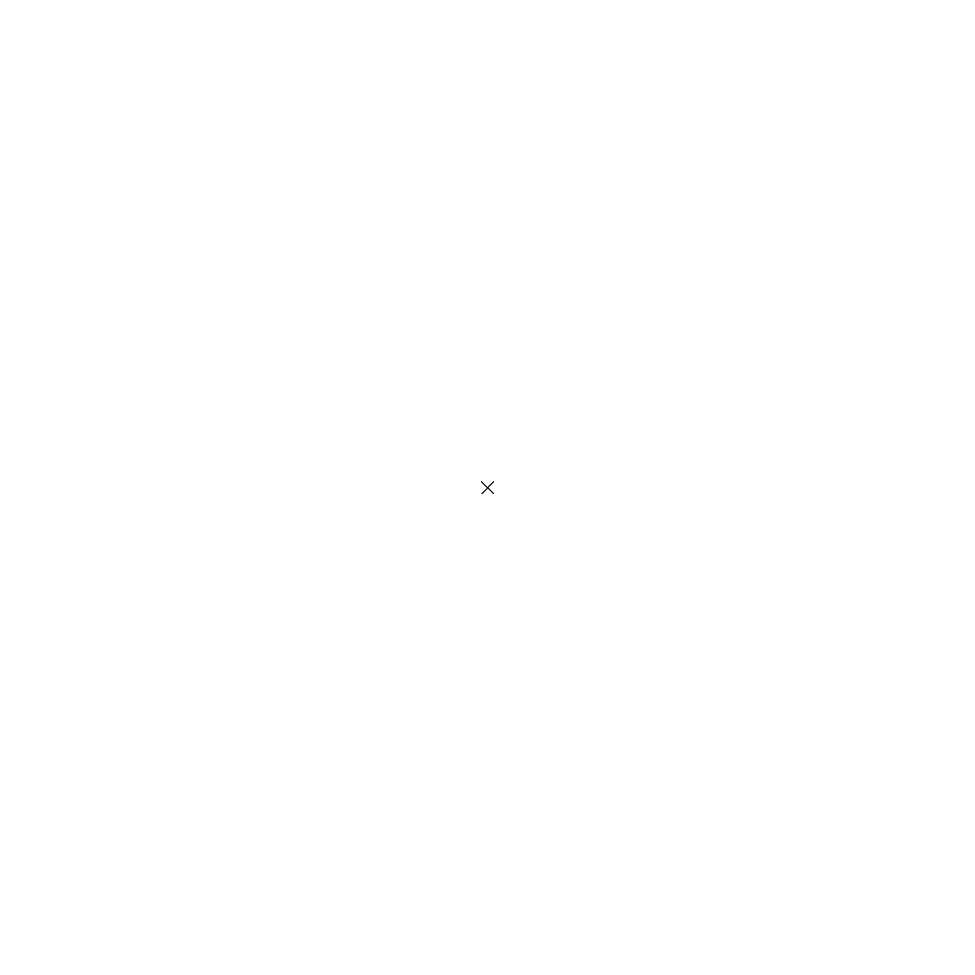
# Model space of a CAD drawing. Header units: millimetres. Extents: x -75.186702098 to -75.186702098, y 110.8693759261 to 110.8693759261.
import ezdxf

# ---------------------------------------------------------------- set-up
doc = ezdxf.new("R2010")
doc.units = ezdxf.units.MM
doc.header["$PDMODE"] = 3

msp = doc.modelspace()

# ---------------------------------------------------------------- linework, layer by layer
at = {"color": 5, "extrusion": (0, -1, 0)}
msp.add_point((-75.186702098, 110.8693759261, 81.099998787), dxfattribs=at)

doc.saveas('drawing.dxf')
